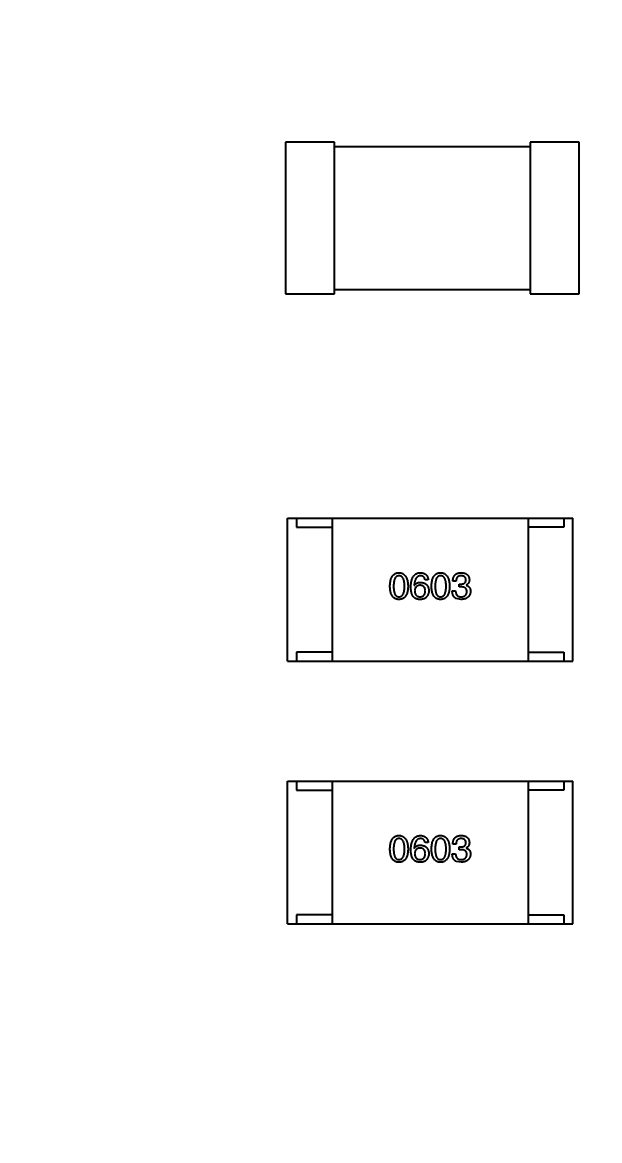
# Model space of a CAD drawing. Header units: inches. Extents: x -36 to 490, y -51 to 98.
# Drawn here: x 422.92 to 426.16, y 10.1 to 16.37 of the extents above; entities that cross this region are included whole.
import ezdxf

# ---------------------------------------------------------------- set-up
doc = ezdxf.new("R2010")
doc.units = ezdxf.units.IN
doc.header["$LTSCALE"] = 1.21
doc.header["$MEASUREMENT"] = 0
doc.header["$PDMODE"] = 3
doc.header["$PDSIZE"] = 0.3125
doc.layers.get('0').update_dxf_attribs({"linetype": 'CONTINUOUS'})
doc.layers.get('Defpoints').update_dxf_attribs({"linetype": 'CONTINUOUS'})
doc.layers.add('DIM', color=3, linetype='CONTINUOUS')
doc.styles.get("Standard").update_dxf_attribs({"font": 'txt', "width": 0.8})
doc.dimstyles.get("Standard").update_dxf_attribs({"dimtxt": 0.15625, "dimasz": 0.1875, "dimexe": 0.125, "dimexo": 0.0625, "dimgap": 0.09, "dimtad": 0, "dimtih": 1, "dimtoh": 1, "dimzin": 4, "dimdsep": 46, "dimtxsty": 'Standard', "dimblk": '_FILLED', "dimblk1": '_FILLED', "dimblk2": '_FILLED', "dimcen": 0.09, "dimazin": 1, "dimtp": 0.01, "dimtm": 0.01, "dimtfac": 1, "dimtofl": 0, "dimtmove": 0, "dimatfit": 3, "dimldrblk": '_FILLED', "dimfxl": 1, "dimtolj": 1, "dimtzin": 4, "dimarcsym": 0})

# ---------------------------------------------------------------- blocks, each defined once
blk = doc.blocks.new('_FILLED')
at = {"color": 0, "linetype": 'ByBlock'}
blk.add_solid([(0, 0), (-1, 0.1667), (-1, -0.1667)], dxfattribs=at)
blk = doc.blocks.new('*D70')
at = {"layer": 'Defpoints', "color": 0}
for p in [(406.8003, 41.9888), (406.8003, -7.0611), (488.6342, -7.0611)]:
    blk.add_point(p, dxfattribs=at)
at = {"layer": 'DIM', "color": 0, "lineweight": -2}
for p, q in [((406.8628, 41.9888), (488.7592, 41.9888)), ((488.6342, 39.4488), (488.6342, 21.3872)), ((488.6342, -4.5211), (488.6342, 13.5405)), ((406.8628, -7.0611), (488.7592, -7.0611))]:
    blk.add_line(p, q, dxfattribs=at)
at = {"layer": 'DIM', "color": 0, "lineweight": -2, "xscale": 2.54, "yscale": 2.54, "zscale": 2.54}
for p, rotation in [((488.6342, 41.9888), 90), ((488.6342, -7.0611), 270)]:
    blk.add_blockref('_FILLED', p, dxfattribs=dict(at, rotation=rotation))
at = {"layer": 'DIM', "color": 0, "insert": (488.6342, 17.4638), "char_height": 2.5, "attachment_point": 5, "rotation": 90, "line_spacing_factor": 2.5}
blk.add_mtext('\\A1;49.05', dxfattribs=at)

msp = doc.modelspace()

# ---------------------------------------------------------------- linework, layer by layer
at = {"color": 7, "linetype": 'Continuous'}
for p, q in [((424.6722, 15.6938), (424.3972, 15.6938)), ((424.3972, 15.6938), (424.3972, 14.8438)), ((424.6722, 14.8438), (424.6722, 15.6938)), ((426.0437, 15.6938), (425.7687, 15.6938)), ((425.7687, 15.6938), (425.7687, 14.8438)), ((426.0437, 14.8438), (426.0437, 15.6938)), ((425.7687, 15.6688), (424.6722, 15.6688)), ((424.6722, 14.8688), (425.7687, 14.8688)), ((424.3972, 14.8438), (424.6722, 14.8438)), ((425.7687, 14.8438), (426.0437, 14.8438)), ((424.4085, 13.586), (426.0085, 13.586)), ((424.4085, 12.786), (424.4085, 13.586)), ((424.4585, 13.586), (424.4585, 13.536)), ((424.6585, 13.586), (424.6585, 12.786)), ((425.7585, 13.586), (425.7585, 12.786)), ((425.9585, 13.586), (425.9585, 13.536)), ((426.0085, 12.786), (426.0085, 13.586)), ((424.4585, 13.536), (424.6585, 13.536)), ((425.9585, 13.536), (425.7585, 13.536)), ((425.1977, 13.2419), (425.1796, 13.2419)), ((425.3538, 13.2328), (425.3357, 13.2328)), ((425.119, 13.2099), (425.1198, 13.2091)), ((425.3324, 13.1787), (425.3513, 13.1787)), ((425.3718, 13.2173), (425.3816, 13.2173)), ((425.3718, 13.2017), (425.3718, 13.2173)), ((425.3808, 13.2017), (425.3718, 13.2017)), ((425.4103, 13.2115), (425.4103, 13.2107)), ((425.3816, 13.1312), (425.3546, 13.1361)), ((424.6585, 12.836), (424.4585, 12.836)), ((424.4585, 12.836), (424.4585, 12.786)), ((425.7585, 12.836), (425.9585, 12.836)), ((425.9585, 12.836), (425.9585, 12.786)), ((424.4085, 12.786), (426.0085, 12.786)), ((424.4085, 12.1128), (426.0085, 12.1128)), ((424.4085, 11.3128), (424.4085, 12.1128)), ((424.4585, 12.1128), (424.4585, 12.0628)), ((424.6585, 12.1128), (424.6585, 11.3128)), ((425.7585, 12.1128), (425.7585, 11.3128)), ((425.9585, 12.1128), (425.9585, 12.0628)), ((426.0085, 11.3128), (426.0085, 12.1128)), ((424.4585, 12.0628), (424.6585, 12.0628)), ((425.9585, 12.0628), (425.7585, 12.0628)), ((425.119, 11.7367), (425.1198, 11.7359)), ((425.1977, 11.7687), (425.1796, 11.7687)), ((425.3538, 11.7596), (425.3357, 11.7596)), ((425.3718, 11.7441), (425.3816, 11.7441)), ((425.3718, 11.7285), (425.3718, 11.7441)), ((425.3808, 11.7285), (425.3718, 11.7285)), ((425.4103, 11.7383), (425.4103, 11.7375)), ((425.3324, 11.7055), (425.3513, 11.7055)), ((425.3816, 11.658), (425.3546, 11.6629)), ((424.6585, 11.3628), (424.4585, 11.3628)), ((424.4585, 11.3628), (424.4585, 11.3128)), ((425.7585, 11.3628), (425.9585, 11.3628)), ((425.9585, 11.3628), (425.9585, 11.3128)), ((424.4085, 11.3128), (426.0085, 11.3128))]:
    msp.add_line(p, q, dxfattribs=at)
for points, knots in [([(424.9827, 13.205), (424.9828, 13.208), (424.983, 13.2139), (424.9838, 13.2225), (424.9849, 13.2305), (424.9864, 13.2379), (424.9883, 13.2447), (424.9905, 13.2509), (424.9931, 13.2566), (424.9961, 13.2617), (424.9995, 13.2662), (425.0032, 13.2701), (425.0074, 13.2735), (425.0119, 13.2763), (425.0168, 13.2784), (425.022, 13.28), (425.0277, 13.2809), (425.0315, 13.2811), (425.0335, 13.2812)], [0, 0, 0, 0, 0.088823, 0.172287, 0.250296, 0.323438, 0.392244, 0.456221, 0.516635, 0.573871, 0.628, 0.680335, 0.731489, 0.782557, 0.834044, 0.886738, 0.942089, 1, 1, 1, 1]), ([(425.0335, 13.264), (425.0323, 13.2639), (425.0299, 13.2638), (425.0264, 13.2632), (425.0232, 13.262), (425.0202, 13.2604), (425.0175, 13.2583), (425.0149, 13.2557), (425.0127, 13.2527), (425.0107, 13.2492), (425.0089, 13.2452), (425.0073, 13.2408), (425.0061, 13.236), (425.005, 13.2307), (425.0042, 13.2249), (425.0036, 13.2187), (425.0033, 13.212), (425.0032, 13.2074), (425.0032, 13.205)], [0, 0, 0, 0, 0.049764, 0.097007, 0.143217, 0.188577, 0.235116, 0.282997, 0.333719, 0.387776, 0.445989, 0.508679, 0.576563, 0.649481, 0.728235, 0.812722, 0.903548, 1, 1, 1, 1]), ([(425.0335, 13.2812), (425.0355, 13.2811), (425.0393, 13.2809), (425.0449, 13.2798), (425.05, 13.2781), (425.0549, 13.2759), (425.0594, 13.2732), (425.0635, 13.2698), (425.0672, 13.2658), (425.0706, 13.2613), (425.0736, 13.2562), (425.0762, 13.2506), (425.0785, 13.2444), (425.0804, 13.2376), (425.0819, 13.2302), (425.0831, 13.2223), (425.084, 13.2138), (425.0842, 13.208), (425.0844, 13.205)], [0, 0, 0, 0, 0.057415, 0.112361, 0.16496, 0.216437, 0.267441, 0.318839, 0.371478, 0.426325, 0.483626, 0.544235, 0.608673, 0.677374, 0.750405, 0.828394, 0.911525, 1, 1, 1, 1]), ([(425.0647, 13.205), (425.0647, 13.2074), (425.0646, 13.212), (425.0643, 13.2187), (425.0637, 13.2249), (425.0628, 13.2307), (425.0617, 13.236), (425.0604, 13.2408), (425.0588, 13.2452), (425.057, 13.2492), (425.0549, 13.2527), (425.0526, 13.2557), (425.05, 13.2583), (425.0472, 13.2604), (425.0441, 13.262), (425.0408, 13.2632), (425.0372, 13.2638), (425.0348, 13.2639), (425.0335, 13.264)], [0, 0, 0, 0, 0.095719, 0.185854, 0.269738, 0.347952, 0.420315, 0.487894, 0.550245, 0.608186, 0.662454, 0.713283, 0.761375, 0.808209, 0.854301, 0.901312, 0.949396, 1, 1, 1, 1]), ([(425.1001, 13.2017), (425.1002, 13.2048), (425.1004, 13.211), (425.1012, 13.2198), (425.1024, 13.2281), (425.104, 13.2357), (425.106, 13.2428), (425.1083, 13.2493), (425.1111, 13.2552), (425.1143, 13.2605), (425.1179, 13.2652), (425.1219, 13.2693), (425.1263, 13.2728), (425.1311, 13.2757), (425.1363, 13.278), (425.1419, 13.2797), (425.1479, 13.2808), (425.1521, 13.2811), (425.1542, 13.2812)], [0, 0, 0, 0, 0.087517, 0.169686, 0.246944, 0.319347, 0.387088, 0.450961, 0.511075, 0.567974, 0.622351, 0.675039, 0.726853, 0.778688, 0.83093, 0.884738, 0.941043, 1, 1, 1, 1]), ([(425.1542, 13.264), (425.1529, 13.2639), (425.1504, 13.2637), (425.1467, 13.2628), (425.1432, 13.2617), (425.14, 13.26), (425.137, 13.2581), (425.1342, 13.2556), (425.1317, 13.2528), (425.1293, 13.2496), (425.1272, 13.246), (425.1254, 13.242), (425.1237, 13.2376), (425.1223, 13.2329), (425.1211, 13.2277), (425.1202, 13.2221), (425.1194, 13.2161), (425.1191, 13.212), (425.119, 13.2099)], [0, 0, 0, 0, 0.054741, 0.107075, 0.158339, 0.208382, 0.258772, 0.310045, 0.362765, 0.417822, 0.475982, 0.537466, 0.602901, 0.673037, 0.747247, 0.826291, 0.910782, 1, 1, 1, 1]), ([(425.1542, 13.2812), (425.1558, 13.2811), (425.1589, 13.2808), (425.1634, 13.2801), (425.1677, 13.2792), (425.1716, 13.2779), (425.1753, 13.2764), (425.1788, 13.2746), (425.1819, 13.2725), (425.1848, 13.2702), (425.1874, 13.2676), (425.1897, 13.2647), (425.1917, 13.2616), (425.1935, 13.2581), (425.195, 13.2545), (425.1961, 13.2505), (425.1971, 13.2463), (425.1975, 13.2434), (425.1977, 13.2419)], [0, 0, 0, 0, 0.073784, 0.144317, 0.211047, 0.274818, 0.336501, 0.395724, 0.453465, 0.510016, 0.566585, 0.622844, 0.680328, 0.739335, 0.800408, 0.863904, 0.93053, 1, 1, 1, 1]), ([(425.1796, 13.2419), (425.1792, 13.2436), (425.1785, 13.2469), (425.1767, 13.2515), (425.1743, 13.2554), (425.1713, 13.2586), (425.1678, 13.261), (425.1637, 13.2627), (425.1592, 13.2638), (425.1559, 13.2639), (425.1542, 13.264)], [0, 0, 0, 0, 0.1439, 0.274233, 0.394478, 0.509388, 0.621911, 0.738504, 0.863414, 1, 1, 1, 1]), ([(425.2159, 13.205), (425.216, 13.208), (425.2162, 13.2139), (425.2169, 13.2225), (425.218, 13.2305), (425.2196, 13.2379), (425.2214, 13.2447), (425.2237, 13.2509), (425.2263, 13.2566), (425.2293, 13.2617), (425.2326, 13.2662), (425.2364, 13.2701), (425.2405, 13.2735), (425.245, 13.2763), (425.2499, 13.2784), (425.2552, 13.28), (425.2608, 13.2809), (425.2647, 13.2811), (425.2667, 13.2812)], [0, 0, 0, 0, 0.088823, 0.172287, 0.250296, 0.323438, 0.392244, 0.456221, 0.516635, 0.573871, 0.628, 0.680335, 0.731489, 0.782557, 0.834044, 0.886738, 0.942089, 1, 1, 1, 1]), ([(425.2667, 13.264), (425.2655, 13.2639), (425.2631, 13.2638), (425.2596, 13.2632), (425.2563, 13.262), (425.2533, 13.2604), (425.2506, 13.2583), (425.2481, 13.2557), (425.2458, 13.2527), (425.2438, 13.2492), (425.2421, 13.2452), (425.2405, 13.2408), (425.2393, 13.236), (425.2381, 13.2307), (425.2374, 13.2249), (425.2368, 13.2187), (425.2364, 13.212), (425.2364, 13.2074), (425.2364, 13.205)], [0, 0, 0, 0, 0.049764, 0.097007, 0.143217, 0.188577, 0.235116, 0.282997, 0.333719, 0.387776, 0.445989, 0.508679, 0.576563, 0.649481, 0.728235, 0.812722, 0.903548, 1, 1, 1, 1]), ([(425.2667, 13.2812), (425.2686, 13.2811), (425.2725, 13.2809), (425.278, 13.2798), (425.2832, 13.2781), (425.288, 13.2759), (425.2925, 13.2732), (425.2966, 13.2698), (425.3003, 13.2658), (425.3037, 13.2613), (425.3067, 13.2562), (425.3094, 13.2506), (425.3116, 13.2444), (425.3135, 13.2376), (425.3151, 13.2302), (425.3163, 13.2223), (425.3171, 13.2138), (425.3174, 13.208), (425.3175, 13.205)], [0, 0, 0, 0, 0.057415, 0.112361, 0.16496, 0.216437, 0.267441, 0.318839, 0.371478, 0.426325, 0.483626, 0.544235, 0.608673, 0.677374, 0.750405, 0.828394, 0.911525, 1, 1, 1, 1]), ([(425.2978, 13.205), (425.2978, 13.2074), (425.2978, 13.212), (425.2974, 13.2187), (425.2968, 13.2249), (425.296, 13.2307), (425.2949, 13.236), (425.2936, 13.2408), (425.292, 13.2452), (425.2902, 13.2492), (425.2881, 13.2527), (425.2858, 13.2557), (425.2832, 13.2583), (425.2804, 13.2604), (425.2773, 13.262), (425.274, 13.2632), (425.2704, 13.2638), (425.2679, 13.2639), (425.2667, 13.264)], [0, 0, 0, 0, 0.095719, 0.185854, 0.269738, 0.347952, 0.420315, 0.487894, 0.550245, 0.608186, 0.662454, 0.713283, 0.761375, 0.808209, 0.854301, 0.901312, 0.949396, 1, 1, 1, 1]), ([(425.3357, 13.2328), (425.3358, 13.2348), (425.3359, 13.2385), (425.3366, 13.2439), (425.3375, 13.249), (425.3389, 13.2536), (425.3406, 13.258), (425.3427, 13.2619), (425.3451, 13.2655), (425.348, 13.2688), (425.3511, 13.2716), (425.3547, 13.2741), (425.3586, 13.2762), (425.3628, 13.278), (425.3674, 13.2794), (425.3724, 13.2803), (425.3777, 13.281), (425.3814, 13.2811), (425.3833, 13.2812)], [0, 0, 0, 0, 0.074804, 0.144899, 0.211458, 0.274554, 0.334363, 0.392059, 0.448123, 0.503024, 0.558154, 0.613471, 0.670844, 0.729926, 0.792003, 0.857405, 0.926768, 1, 1, 1, 1]), ([(425.3824, 13.264), (425.3813, 13.264), (425.3791, 13.2639), (425.3759, 13.2636), (425.373, 13.263), (425.3702, 13.2621), (425.3677, 13.261), (425.3653, 13.2597), (425.3632, 13.2581), (425.3613, 13.2562), (425.3596, 13.2542), (425.3581, 13.2518), (425.3568, 13.2492), (425.3558, 13.2464), (425.3549, 13.2434), (425.3544, 13.2401), (425.3539, 13.2365), (425.3538, 13.2341), (425.3538, 13.2328)], [0, 0, 0, 0, 0.069877, 0.136363, 0.198671, 0.257968, 0.315462, 0.370709, 0.425568, 0.479847, 0.535753, 0.592303, 0.651386, 0.713311, 0.778642, 0.84836, 0.921866, 1, 1, 1, 1]), ([(425.3816, 13.2173), (425.3827, 13.2173), (425.3848, 13.2174), (425.3879, 13.2178), (425.3908, 13.2183), (425.3935, 13.219), (425.396, 13.2199), (425.3982, 13.221), (425.4003, 13.2222), (425.4021, 13.2236), (425.4038, 13.2252), (425.4052, 13.2269), (425.4065, 13.2289), (425.4075, 13.231), (425.4083, 13.2332), (425.4089, 13.2357), (425.4093, 13.2383), (425.4094, 13.2401), (425.4095, 13.241)], [0, 0, 0, 0, 0.079415, 0.154091, 0.22508, 0.29186, 0.355026, 0.415127, 0.472418, 0.528511, 0.583551, 0.638361, 0.693547, 0.750023, 0.807857, 0.868401, 0.932259, 1, 1, 1, 1]), ([(425.4095, 13.241), (425.4094, 13.2419), (425.4092, 13.2437), (425.4087, 13.2462), (425.4081, 13.2486), (425.4072, 13.2508), (425.4062, 13.2528), (425.4049, 13.2547), (425.4035, 13.2564), (425.4019, 13.2579), (425.4001, 13.2592), (425.3982, 13.2604), (425.396, 13.2615), (425.3936, 13.2623), (425.3911, 13.263), (425.3884, 13.2635), (425.3855, 13.2639), (425.3835, 13.2639), (425.3824, 13.264)], [0, 0, 0, 0, 0.067655, 0.132224, 0.194132, 0.253145, 0.309858, 0.366002, 0.421361, 0.47702, 0.532632, 0.590536, 0.65067, 0.713258, 0.779588, 0.848803, 0.921949, 1, 1, 1, 1]), ([(425.3833, 13.2812), (425.385, 13.2811), (425.3883, 13.281), (425.3932, 13.2803), (425.3978, 13.2794), (425.402, 13.2782), (425.4059, 13.2768), (425.4096, 13.2751), (425.4129, 13.2731), (425.4159, 13.2708), (425.4186, 13.2683), (425.4209, 13.2654), (425.4229, 13.2623), (425.4247, 13.2589), (425.4261, 13.2552), (425.4272, 13.2513), (425.428, 13.2471), (425.4282, 13.2442), (425.4283, 13.2427)], [0, 0, 0, 0, 0.077845, 0.151584, 0.221397, 0.287366, 0.350104, 0.410398, 0.467998, 0.524388, 0.579979, 0.635152, 0.690917, 0.747936, 0.806661, 0.867861, 0.932479, 1, 1, 1, 1]), ([(425.4283, 13.2427), (425.4283, 13.2408), (425.4282, 13.2373), (425.4274, 13.2322), (425.4259, 13.2276), (425.424, 13.2234), (425.4214, 13.2197), (425.4183, 13.2164), (425.4145, 13.2137), (425.4117, 13.2123), (425.4103, 13.2115)], [0, 0, 0, 0, 0.143686, 0.277942, 0.40333, 0.521785, 0.638573, 0.755208, 0.874773, 1, 1, 1, 1]), ([(425.0335, 13.1312), (425.0315, 13.1313), (425.0277, 13.1315), (425.022, 13.1324), (425.0168, 13.1339), (425.0119, 13.136), (425.0074, 13.1387), (425.0032, 13.1419), (424.9995, 13.1457), (424.9961, 13.1501), (424.9931, 13.155), (424.9905, 13.1605), (424.9883, 13.1665), (424.9864, 13.1731), (424.9849, 13.1803), (424.9838, 13.188), (424.983, 13.1963), (424.9828, 13.202), (424.9827, 13.205)], [0, 0, 0, 0, 0.059135, 0.115606, 0.169241, 0.221578, 0.273261, 0.324749, 0.377329, 0.431642, 0.488541, 0.548597, 0.612232, 0.680174, 0.752504, 0.829777, 0.912307, 1, 1, 1, 1]), ([(425.0032, 13.205), (425.0032, 13.2026), (425.0033, 13.198), (425.0036, 13.1913), (425.0042, 13.1851), (425.005, 13.1793), (425.0061, 13.174), (425.0073, 13.1691), (425.0089, 13.1647), (425.0107, 13.1608), (425.0127, 13.1573), (425.0149, 13.1542), (425.0174, 13.1517), (425.0202, 13.1496), (425.0232, 13.1479), (425.0264, 13.1468), (425.0299, 13.1461), (425.0323, 13.146), (425.0335, 13.146)], [0, 0, 0, 0, 0.096457, 0.187288, 0.27178, 0.350132, 0.423455, 0.491343, 0.554037, 0.612253, 0.666313, 0.717038, 0.764921, 0.811214, 0.856775, 0.902988, 0.950234, 1, 1, 1, 1]), ([(425.0335, 13.146), (425.0348, 13.146), (425.0373, 13.1462), (425.0408, 13.147), (425.0441, 13.1482), (425.0472, 13.1499), (425.0501, 13.152), (425.0526, 13.1546), (425.0549, 13.1577), (425.057, 13.1612), (425.0588, 13.1651), (425.0604, 13.1695), (425.0617, 13.1743), (425.0628, 13.1796), (425.0637, 13.1853), (425.0643, 13.1915), (425.0646, 13.1981), (425.0647, 13.2026), (425.0647, 13.205)], [0, 0, 0, 0, 0.050879, 0.099377, 0.146973, 0.193618, 0.240619, 0.289461, 0.34047, 0.395283, 0.453059, 0.515633, 0.582666, 0.655287, 0.732971, 0.815933, 0.905166, 1, 1, 1, 1]), ([(425.0844, 13.205), (425.0843, 13.202), (425.0841, 13.1963), (425.0833, 13.188), (425.0822, 13.1803), (425.0807, 13.1731), (425.0788, 13.1665), (425.0766, 13.1605), (425.074, 13.155), (425.071, 13.1501), (425.0676, 13.1457), (425.0638, 13.1419), (425.0597, 13.1387), (425.0552, 13.136), (425.0503, 13.1339), (425.045, 13.1324), (425.0394, 13.1315), (425.0355, 13.1313), (425.0335, 13.1312)], [0, 0, 0, 0, 0.08769, 0.170218, 0.24749, 0.319818, 0.387758, 0.451391, 0.511445, 0.568185, 0.622681, 0.67526, 0.726746, 0.778428, 0.830764, 0.884397, 0.940866, 1, 1, 1, 1]), ([(425.1108, 13.1509), (425.1099, 13.1524), (425.1081, 13.1557), (425.106, 13.1609), (425.1042, 13.1666), (425.1027, 13.1727), (425.1015, 13.1793), (425.1007, 13.1864), (425.1002, 13.1939), (425.1001, 13.199), (425.1001, 13.2017)], [0, 0, 0, 0, 0.101889, 0.209155, 0.322694, 0.442863, 0.569758, 0.70479, 0.848502, 1, 1, 1, 1]), ([(425.1198, 13.2091), (425.1206, 13.2105), (425.1223, 13.2133), (425.1255, 13.217), (425.1292, 13.2202), (425.1333, 13.2227), (425.1379, 13.2247), (425.1429, 13.2261), (425.1484, 13.227), (425.1522, 13.2271), (425.1542, 13.2271)], [0, 0, 0, 0, 0.122276, 0.239997, 0.35611, 0.473903, 0.59404, 0.720428, 0.855383, 1, 1, 1, 1]), ([(425.1517, 13.2107), (425.1506, 13.2107), (425.1483, 13.2106), (425.145, 13.2101), (425.142, 13.2094), (425.1391, 13.2085), (425.1364, 13.2073), (425.134, 13.2059), (425.1318, 13.2042), (425.1298, 13.2023), (425.128, 13.2002), (425.1264, 13.1978), (425.125, 13.1952), (425.1239, 13.1924), (425.123, 13.1893), (425.1222, 13.186), (425.1217, 13.1825), (425.1215, 13.18), (425.1214, 13.1787)], [0, 0, 0, 0, 0.070453, 0.136523, 0.199866, 0.260392, 0.318446, 0.374657, 0.430182, 0.485556, 0.541071, 0.598396, 0.657208, 0.718642, 0.783247, 0.851631, 0.923928, 1, 1, 1, 1]), ([(425.1214, 13.1787), (425.1215, 13.1774), (425.1217, 13.1749), (425.1222, 13.1713), (425.123, 13.1679), (425.1239, 13.1647), (425.1251, 13.1618), (425.1265, 13.1592), (425.1281, 13.1567), (425.13, 13.1546), (425.132, 13.1526), (425.1344, 13.1509), (425.1368, 13.1494), (425.1396, 13.1483), (425.1425, 13.1473), (425.1457, 13.1466), (425.149, 13.1461), (425.1514, 13.146), (425.1526, 13.146)], [0, 0, 0, 0, 0.076467, 0.148148, 0.216496, 0.280559, 0.342274, 0.401168, 0.458322, 0.514073, 0.569257, 0.62465, 0.68124, 0.739113, 0.799947, 0.862804, 0.929597, 1, 1, 1, 1]), ([(425.1813, 13.1796), (425.1812, 13.1808), (425.181, 13.1832), (425.1805, 13.1866), (425.1797, 13.1899), (425.1789, 13.1929), (425.1777, 13.1956), (425.1764, 13.1982), (425.1748, 13.2005), (425.1731, 13.2026), (425.1711, 13.2044), (425.169, 13.206), (425.1666, 13.2074), (425.164, 13.2085), (425.1612, 13.2094), (425.1583, 13.2101), (425.1551, 13.2106), (425.1529, 13.2107), (425.1517, 13.2107)], [0, 0, 0, 0, 0.076288, 0.14871, 0.216387, 0.281386, 0.342528, 0.402111, 0.4591, 0.514852, 0.569974, 0.625644, 0.682226, 0.740156, 0.800362, 0.863471, 0.930116, 1, 1, 1, 1]), ([(425.1526, 13.146), (425.1537, 13.1461), (425.1558, 13.1462), (425.1589, 13.1468), (425.1618, 13.1476), (425.1645, 13.1486), (425.167, 13.1499), (425.1693, 13.1514), (425.1714, 13.1532), (425.1733, 13.1552), (425.175, 13.1574), (425.1765, 13.1599), (425.1778, 13.1626), (425.1789, 13.1655), (425.1798, 13.1687), (425.1805, 13.1721), (425.181, 13.1757), (425.1812, 13.1783), (425.1813, 13.1796)], [0, 0, 0, 0, 0.066682, 0.130303, 0.190802, 0.248749, 0.30534, 0.361219, 0.415721, 0.471765, 0.528279, 0.586428, 0.64659, 0.710143, 0.776461, 0.846692, 0.921137, 1, 1, 1, 1]), ([(425.1542, 13.2271), (425.156, 13.2269), (425.1596, 13.2266), (425.1647, 13.2257), (425.1695, 13.2246), (425.174, 13.223), (425.1781, 13.2212), (425.1819, 13.2191), (425.1854, 13.2166), (425.1885, 13.2138), (425.1913, 13.2108), (425.1937, 13.2073), (425.1958, 13.2036), (425.1975, 13.1996), (425.1988, 13.1952), (425.1999, 13.1906), (425.2007, 13.1856), (425.2008, 13.1821), (425.2009, 13.1804)], [0, 0, 0, 0, 0.074228, 0.144548, 0.211288, 0.274576, 0.335162, 0.393915, 0.450599, 0.506657, 0.562409, 0.618617, 0.676096, 0.735061, 0.79654, 0.860906, 0.928473, 1, 1, 1, 1]), ([(425.2009, 13.1804), (425.2009, 13.1786), (425.2008, 13.1752), (425.2001, 13.1701), (425.1989, 13.1652), (425.1973, 13.1605), (425.1952, 13.1559), (425.1927, 13.1516), (425.1897, 13.1474), (425.1874, 13.1448), (425.1862, 13.1435)], [0, 0, 0, 0, 0.12904, 0.253809, 0.377066, 0.499122, 0.621469, 0.744665, 0.870607, 1, 1, 1, 1]), ([(425.2667, 13.1312), (425.2647, 13.1313), (425.2608, 13.1315), (425.2552, 13.1324), (425.2499, 13.1339), (425.245, 13.136), (425.2405, 13.1387), (425.2364, 13.1419), (425.2326, 13.1457), (425.2293, 13.1501), (425.2263, 13.155), (425.2237, 13.1605), (425.2214, 13.1665), (425.2196, 13.1731), (425.218, 13.1803), (425.2169, 13.188), (425.2162, 13.1963), (425.216, 13.202), (425.2159, 13.205)], [0, 0, 0, 0, 0.059135, 0.115606, 0.169241, 0.221578, 0.273261, 0.324749, 0.377329, 0.431642, 0.488541, 0.548597, 0.612232, 0.680174, 0.752504, 0.829777, 0.912307, 1, 1, 1, 1]), ([(425.2364, 13.205), (425.2364, 13.2026), (425.2364, 13.198), (425.2368, 13.1913), (425.2374, 13.1851), (425.2382, 13.1793), (425.2393, 13.174), (425.2405, 13.1691), (425.2421, 13.1647), (425.2438, 13.1608), (425.2458, 13.1573), (425.2481, 13.1542), (425.2506, 13.1517), (425.2534, 13.1496), (425.2563, 13.1479), (425.2596, 13.1468), (425.2631, 13.1461), (425.2655, 13.146), (425.2667, 13.146)], [0, 0, 0, 0, 0.096457, 0.187288, 0.27178, 0.350132, 0.423455, 0.491343, 0.554037, 0.612253, 0.666313, 0.717038, 0.764921, 0.811214, 0.856775, 0.902988, 0.950234, 1, 1, 1, 1]), ([(425.2667, 13.146), (425.2679, 13.146), (425.2704, 13.1462), (425.274, 13.147), (425.2773, 13.1482), (425.2804, 13.1499), (425.2832, 13.152), (425.2858, 13.1546), (425.2881, 13.1577), (425.2902, 13.1612), (425.292, 13.1651), (425.2935, 13.1695), (425.2949, 13.1743), (425.296, 13.1796), (425.2968, 13.1853), (425.2974, 13.1915), (425.2978, 13.1981), (425.2978, 13.2026), (425.2978, 13.205)], [0, 0, 0, 0, 0.050879, 0.099377, 0.146973, 0.193618, 0.240619, 0.289461, 0.34047, 0.395283, 0.453059, 0.515633, 0.582666, 0.655287, 0.732971, 0.815933, 0.905166, 1, 1, 1, 1]), ([(425.3175, 13.205), (425.3174, 13.202), (425.3172, 13.1963), (425.3164, 13.188), (425.3153, 13.1803), (425.3138, 13.1731), (425.312, 13.1665), (425.3097, 13.1605), (425.3071, 13.155), (425.3041, 13.1501), (425.3008, 13.1457), (425.297, 13.1419), (425.2929, 13.1387), (425.2883, 13.136), (425.2834, 13.1339), (425.2782, 13.1324), (425.2726, 13.1315), (425.2687, 13.1313), (425.2667, 13.1312)], [0, 0, 0, 0, 0.08769, 0.170218, 0.24749, 0.319818, 0.387758, 0.451391, 0.511445, 0.568185, 0.622681, 0.67526, 0.726746, 0.778428, 0.830764, 0.884397, 0.940866, 1, 1, 1, 1]), ([(425.3546, 13.1361), (425.3537, 13.1365), (425.352, 13.1374), (425.3496, 13.1389), (425.3473, 13.1406), (425.3452, 13.1424), (425.3432, 13.1445), (425.3414, 13.1467), (425.3398, 13.1491), (425.3383, 13.1517), (425.337, 13.1545), (425.3359, 13.1574), (425.3349, 13.1605), (425.3341, 13.1638), (425.3334, 13.1673), (425.3329, 13.171), (425.3326, 13.1748), (425.3325, 13.1774), (425.3324, 13.1787)], [0, 0, 0, 0, 0.056906, 0.113264, 0.168825, 0.223843, 0.279195, 0.335267, 0.392098, 0.450414, 0.51054, 0.572219, 0.636652, 0.703156, 0.773102, 0.845505, 0.921063, 1, 1, 1, 1]), ([(425.3513, 13.1787), (425.3513, 13.1774), (425.3514, 13.1748), (425.3519, 13.1711), (425.3526, 13.1677), (425.3535, 13.1644), (425.3546, 13.1615), (425.356, 13.1588), (425.3576, 13.1563), (425.3594, 13.1541), (425.3615, 13.1522), (425.3638, 13.1505), (425.3664, 13.1491), (425.3692, 13.148), (425.3721, 13.1471), (425.3754, 13.1464), (425.3788, 13.146), (425.3812, 13.146), (425.3824, 13.146)], [0, 0, 0, 0, 0.07723, 0.149593, 0.217944, 0.282232, 0.34411, 0.402297, 0.458791, 0.513966, 0.568538, 0.623291, 0.679957, 0.737243, 0.798142, 0.86118, 0.928728, 1, 1, 1, 1]), ([(425.4144, 13.1746), (425.4144, 13.1757), (425.4144, 13.1779), (425.414, 13.181), (425.4133, 13.1838), (425.4124, 13.1865), (425.4112, 13.1889), (425.4097, 13.1912), (425.408, 13.1932), (425.406, 13.195), (425.4038, 13.1966), (425.4013, 13.198), (425.3985, 13.1991), (425.3954, 13.2), (425.3922, 13.2008), (425.3886, 13.2013), (425.3848, 13.2017), (425.3822, 13.2017), (425.3808, 13.2017)], [0, 0, 0, 0, 0.066518, 0.129194, 0.188613, 0.245254, 0.300032, 0.353805, 0.407079, 0.461108, 0.516272, 0.574141, 0.634837, 0.699275, 0.767504, 0.840272, 0.917505, 1, 1, 1, 1]), ([(425.4349, 13.1771), (425.4348, 13.1753), (425.4345, 13.1718), (425.4336, 13.1668), (425.4324, 13.162), (425.4307, 13.1577), (425.4287, 13.1536), (425.4263, 13.1499), (425.4235, 13.1465), (425.4204, 13.1434), (425.4168, 13.1407), (425.4129, 13.1383), (425.4086, 13.1363), (425.4039, 13.1346), (425.3989, 13.1332), (425.3935, 13.1322), (425.3877, 13.1315), (425.3837, 13.1313), (425.3816, 13.1312)], [0, 0, 0, 0, 0.068236, 0.132937, 0.194125, 0.253174, 0.310181, 0.365986, 0.421096, 0.476216, 0.532352, 0.590232, 0.649824, 0.71274, 0.778406, 0.848058, 0.921922, 1, 1, 1, 1]), ([(425.3824, 13.146), (425.3837, 13.146), (425.3861, 13.1462), (425.3895, 13.1467), (425.3928, 13.1474), (425.3958, 13.1483), (425.3986, 13.1494), (425.4011, 13.1507), (425.4035, 13.1522), (425.4056, 13.1539), (425.4075, 13.1558), (425.4092, 13.1579), (425.4106, 13.1602), (425.4118, 13.1627), (425.4129, 13.1654), (425.4136, 13.1683), (425.4142, 13.1714), (425.4143, 13.1736), (425.4144, 13.1746)], [0, 0, 0, 0, 0.076694, 0.149502, 0.218019, 0.283183, 0.345589, 0.405199, 0.462852, 0.519478, 0.575313, 0.630559, 0.687006, 0.744638, 0.804006, 0.866059, 0.931486, 1, 1, 1, 1]), ([(425.4103, 13.2107), (425.4113, 13.2104), (425.4133, 13.2098), (425.4161, 13.2087), (425.4186, 13.2073), (425.4211, 13.2059), (425.4233, 13.2043), (425.4253, 13.2026), (425.4272, 13.2007), (425.4288, 13.1987), (425.4302, 13.1965), (425.4315, 13.1941), (425.4325, 13.1917), (425.4334, 13.189), (425.4341, 13.1863), (425.4345, 13.1833), (425.4349, 13.1803), (425.4349, 13.1782), (425.4349, 13.1771)], [0, 0, 0, 0, 0.069445, 0.136039, 0.200011, 0.261745, 0.322328, 0.381403, 0.438864, 0.496655, 0.554398, 0.612391, 0.672266, 0.733005, 0.79604, 0.861293, 0.928785, 1, 1, 1, 1]), ([(425.1493, 13.1312), (425.1472, 13.1313), (425.1432, 13.1315), (425.1374, 13.1326), (425.132, 13.1342), (425.1269, 13.1364), (425.1223, 13.1392), (425.118, 13.1425), (425.1141, 13.1464), (425.1119, 13.1494), (425.1108, 13.1509)], [0, 0, 0, 0, 0.137449, 0.267856, 0.393219, 0.514735, 0.63397, 0.753734, 0.874967, 1, 1, 1, 1]), ([(425.1862, 13.1435), (425.1852, 13.1424), (425.1833, 13.1403), (425.1799, 13.1377), (425.176, 13.1355), (425.1716, 13.1338), (425.1667, 13.1324), (425.1613, 13.1316), (425.1555, 13.1311), (425.1514, 13.1312), (425.1493, 13.1312)], [0, 0, 0, 0, 0.105033, 0.21147, 0.321511, 0.438526, 0.563605, 0.698055, 0.843218, 1, 1, 1, 1]), ([(424.9827, 11.7318), (424.9828, 11.7348), (424.983, 11.7407), (424.9838, 11.7493), (424.9849, 11.7573), (424.9864, 11.7647), (424.9883, 11.7715), (424.9905, 11.7777), (424.9931, 11.7834), (424.9961, 11.7885), (424.9995, 11.793), (425.0032, 11.7969), (425.0074, 11.8003), (425.0119, 11.803), (425.0168, 11.8052), (425.022, 11.8068), (425.0277, 11.8077), (425.0315, 11.8079), (425.0335, 11.808)], [0, 0, 0, 0, 0.088823, 0.172287, 0.250296, 0.323438, 0.392244, 0.456221, 0.516635, 0.573871, 0.628, 0.680335, 0.731489, 0.782557, 0.834044, 0.886738, 0.942089, 1, 1, 1, 1]), ([(425.0335, 11.7908), (425.0323, 11.7907), (425.0299, 11.7906), (425.0264, 11.79), (425.0232, 11.7888), (425.0202, 11.7872), (425.0175, 11.7851), (425.0149, 11.7825), (425.0127, 11.7795), (425.0107, 11.776), (425.0089, 11.772), (425.0073, 11.7676), (425.0061, 11.7628), (425.005, 11.7575), (425.0042, 11.7517), (425.0036, 11.7455), (425.0033, 11.7388), (425.0032, 11.7341), (425.0032, 11.7318)], [0, 0, 0, 0, 0.049764, 0.097007, 0.143217, 0.188577, 0.235116, 0.282997, 0.333719, 0.387776, 0.445989, 0.508679, 0.576563, 0.649481, 0.728235, 0.812722, 0.903548, 1, 1, 1, 1]), ([(425.0335, 11.808), (425.0355, 11.8079), (425.0393, 11.8076), (425.0449, 11.8066), (425.05, 11.8049), (425.0549, 11.8027), (425.0594, 11.7999), (425.0635, 11.7966), (425.0672, 11.7926), (425.0706, 11.7881), (425.0736, 11.783), (425.0762, 11.7774), (425.0785, 11.7712), (425.0804, 11.7644), (425.0819, 11.757), (425.0831, 11.7491), (425.084, 11.7406), (425.0842, 11.7348), (425.0844, 11.7318)], [0, 0, 0, 0, 0.057415, 0.112361, 0.16496, 0.216437, 0.267441, 0.318839, 0.371478, 0.426325, 0.483626, 0.544235, 0.608673, 0.677374, 0.750405, 0.828394, 0.911525, 1, 1, 1, 1]), ([(425.0647, 11.7318), (425.0647, 11.7341), (425.0646, 11.7388), (425.0643, 11.7455), (425.0637, 11.7517), (425.0628, 11.7575), (425.0617, 11.7628), (425.0604, 11.7676), (425.0588, 11.772), (425.057, 11.776), (425.0549, 11.7795), (425.0526, 11.7825), (425.05, 11.7851), (425.0472, 11.7872), (425.0441, 11.7888), (425.0408, 11.79), (425.0372, 11.7906), (425.0348, 11.7907), (425.0335, 11.7908)], [0, 0, 0, 0, 0.095719, 0.185854, 0.269738, 0.347952, 0.420315, 0.487894, 0.550245, 0.608186, 0.662454, 0.713283, 0.761375, 0.808209, 0.854301, 0.901312, 0.949396, 1, 1, 1, 1]), ([(425.1001, 11.7285), (425.1002, 11.7316), (425.1004, 11.7377), (425.1012, 11.7466), (425.1024, 11.7549), (425.104, 11.7625), (425.106, 11.7696), (425.1083, 11.7761), (425.1111, 11.782), (425.1143, 11.7873), (425.1179, 11.792), (425.1219, 11.7961), (425.1263, 11.7996), (425.1311, 11.8025), (425.1363, 11.8048), (425.1419, 11.8065), (425.1479, 11.8076), (425.1521, 11.8079), (425.1542, 11.808)], [0, 0, 0, 0, 0.087517, 0.169686, 0.246944, 0.319347, 0.387088, 0.450961, 0.511075, 0.567974, 0.622351, 0.675039, 0.726853, 0.778688, 0.83093, 0.884738, 0.941043, 1, 1, 1, 1]), ([(425.1542, 11.7908), (425.1529, 11.7907), (425.1504, 11.7905), (425.1467, 11.7896), (425.1432, 11.7885), (425.14, 11.7868), (425.137, 11.7849), (425.1342, 11.7824), (425.1317, 11.7796), (425.1293, 11.7764), (425.1272, 11.7728), (425.1254, 11.7688), (425.1237, 11.7644), (425.1223, 11.7597), (425.1211, 11.7545), (425.1202, 11.7489), (425.1194, 11.7429), (425.1191, 11.7388), (425.119, 11.7367)], [0, 0, 0, 0, 0.054741, 0.107075, 0.158339, 0.208382, 0.258772, 0.310045, 0.362765, 0.417822, 0.475982, 0.537466, 0.602901, 0.673037, 0.747247, 0.826291, 0.910782, 1, 1, 1, 1]), ([(425.1542, 11.808), (425.1558, 11.8079), (425.1589, 11.8076), (425.1634, 11.8069), (425.1677, 11.8059), (425.1716, 11.8047), (425.1753, 11.8032), (425.1788, 11.8014), (425.1819, 11.7993), (425.1848, 11.797), (425.1874, 11.7944), (425.1897, 11.7915), (425.1917, 11.7884), (425.1935, 11.7849), (425.195, 11.7813), (425.1961, 11.7773), (425.1971, 11.7731), (425.1975, 11.7701), (425.1977, 11.7687)], [0, 0, 0, 0, 0.073784, 0.144317, 0.211047, 0.274818, 0.336501, 0.395724, 0.453465, 0.510016, 0.566585, 0.622844, 0.680328, 0.739335, 0.800408, 0.863904, 0.93053, 1, 1, 1, 1]), ([(425.1796, 11.7687), (425.1792, 11.7704), (425.1785, 11.7737), (425.1767, 11.7783), (425.1743, 11.7822), (425.1713, 11.7854), (425.1678, 11.7878), (425.1637, 11.7895), (425.1592, 11.7906), (425.1559, 11.7907), (425.1542, 11.7908)], [0, 0, 0, 0, 0.1439, 0.274233, 0.394478, 0.509388, 0.621911, 0.738504, 0.863414, 1, 1, 1, 1]), ([(425.2159, 11.7318), (425.216, 11.7348), (425.2162, 11.7407), (425.2169, 11.7493), (425.218, 11.7573), (425.2196, 11.7647), (425.2214, 11.7715), (425.2237, 11.7777), (425.2263, 11.7834), (425.2293, 11.7885), (425.2326, 11.793), (425.2364, 11.7969), (425.2405, 11.8003), (425.245, 11.803), (425.2499, 11.8052), (425.2552, 11.8068), (425.2608, 11.8077), (425.2647, 11.8079), (425.2667, 11.808)], [0, 0, 0, 0, 0.088823, 0.172287, 0.250296, 0.323438, 0.392244, 0.456221, 0.516635, 0.573871, 0.628, 0.680335, 0.731489, 0.782557, 0.834044, 0.886738, 0.942089, 1, 1, 1, 1]), ([(425.2667, 11.7908), (425.2655, 11.7907), (425.2631, 11.7906), (425.2596, 11.79), (425.2563, 11.7888), (425.2533, 11.7872), (425.2506, 11.7851), (425.2481, 11.7825), (425.2458, 11.7795), (425.2438, 11.776), (425.2421, 11.772), (425.2405, 11.7676), (425.2393, 11.7628), (425.2381, 11.7575), (425.2374, 11.7517), (425.2368, 11.7455), (425.2364, 11.7388), (425.2364, 11.7341), (425.2364, 11.7318)], [0, 0, 0, 0, 0.049764, 0.097007, 0.143217, 0.188577, 0.235116, 0.282997, 0.333719, 0.387776, 0.445989, 0.508679, 0.576563, 0.649481, 0.728235, 0.812722, 0.903548, 1, 1, 1, 1]), ([(425.2667, 11.808), (425.2686, 11.8079), (425.2725, 11.8076), (425.278, 11.8066), (425.2832, 11.8049), (425.288, 11.8027), (425.2925, 11.7999), (425.2966, 11.7966), (425.3003, 11.7926), (425.3037, 11.7881), (425.3067, 11.783), (425.3094, 11.7774), (425.3116, 11.7712), (425.3135, 11.7644), (425.3151, 11.757), (425.3163, 11.7491), (425.3171, 11.7406), (425.3174, 11.7348), (425.3175, 11.7318)], [0, 0, 0, 0, 0.057415, 0.112361, 0.16496, 0.216437, 0.267441, 0.318839, 0.371478, 0.426325, 0.483626, 0.544235, 0.608673, 0.677374, 0.750405, 0.828394, 0.911525, 1, 1, 1, 1]), ([(425.2978, 11.7318), (425.2978, 11.7341), (425.2978, 11.7388), (425.2974, 11.7455), (425.2968, 11.7517), (425.296, 11.7575), (425.2949, 11.7628), (425.2936, 11.7676), (425.292, 11.772), (425.2902, 11.776), (425.2881, 11.7795), (425.2858, 11.7825), (425.2832, 11.7851), (425.2804, 11.7872), (425.2773, 11.7888), (425.274, 11.79), (425.2704, 11.7906), (425.2679, 11.7907), (425.2667, 11.7908)], [0, 0, 0, 0, 0.095719, 0.185854, 0.269738, 0.347952, 0.420315, 0.487894, 0.550245, 0.608186, 0.662454, 0.713283, 0.761375, 0.808209, 0.854301, 0.901312, 0.949396, 1, 1, 1, 1]), ([(425.3357, 11.7596), (425.3358, 11.7616), (425.3359, 11.7653), (425.3366, 11.7707), (425.3375, 11.7758), (425.3389, 11.7804), (425.3406, 11.7848), (425.3427, 11.7887), (425.3451, 11.7923), (425.348, 11.7956), (425.3511, 11.7984), (425.3547, 11.8009), (425.3586, 11.803), (425.3628, 11.8047), (425.3674, 11.8062), (425.3724, 11.8071), (425.3777, 11.8078), (425.3814, 11.8079), (425.3833, 11.808)], [0, 0, 0, 0, 0.074804, 0.144899, 0.211458, 0.274554, 0.334363, 0.392059, 0.448123, 0.503024, 0.558154, 0.613471, 0.670844, 0.729926, 0.792003, 0.857405, 0.926768, 1, 1, 1, 1]), ([(425.3824, 11.7908), (425.3813, 11.7908), (425.3791, 11.7907), (425.3759, 11.7904), (425.373, 11.7898), (425.3702, 11.7889), (425.3677, 11.7878), (425.3653, 11.7865), (425.3632, 11.7849), (425.3613, 11.783), (425.3596, 11.7809), (425.3581, 11.7786), (425.3568, 11.776), (425.3558, 11.7732), (425.3549, 11.7702), (425.3544, 11.7669), (425.3539, 11.7633), (425.3538, 11.7609), (425.3538, 11.7596)], [0, 0, 0, 0, 0.069877, 0.136363, 0.198671, 0.257968, 0.315462, 0.370709, 0.425568, 0.479847, 0.535753, 0.592303, 0.651386, 0.713311, 0.778642, 0.84836, 0.921866, 1, 1, 1, 1]), ([(425.4095, 11.7678), (425.4094, 11.7687), (425.4092, 11.7705), (425.4087, 11.773), (425.4081, 11.7754), (425.4072, 11.7776), (425.4062, 11.7796), (425.4049, 11.7814), (425.4035, 11.7832), (425.4019, 11.7847), (425.4001, 11.786), (425.3982, 11.7872), (425.396, 11.7883), (425.3936, 11.7891), (425.3911, 11.7898), (425.3884, 11.7903), (425.3855, 11.7907), (425.3835, 11.7907), (425.3824, 11.7908)], [0, 0, 0, 0, 0.067655, 0.132224, 0.194132, 0.253145, 0.309858, 0.366002, 0.421361, 0.47702, 0.532632, 0.590536, 0.65067, 0.713258, 0.779588, 0.848803, 0.921949, 1, 1, 1, 1]), ([(425.3833, 11.808), (425.385, 11.8079), (425.3883, 11.8077), (425.3932, 11.8071), (425.3978, 11.8062), (425.402, 11.805), (425.4059, 11.8036), (425.4096, 11.8019), (425.4129, 11.7999), (425.4159, 11.7976), (425.4186, 11.7951), (425.4209, 11.7922), (425.4229, 11.7891), (425.4247, 11.7857), (425.4261, 11.782), (425.4272, 11.7781), (425.428, 11.7739), (425.4282, 11.771), (425.4283, 11.7695)], [0, 0, 0, 0, 0.077845, 0.151584, 0.221397, 0.287366, 0.350104, 0.410398, 0.467998, 0.524388, 0.579979, 0.635152, 0.690917, 0.747936, 0.806661, 0.867861, 0.932479, 1, 1, 1, 1]), ([(425.0335, 11.658), (425.0315, 11.6581), (425.0277, 11.6583), (425.022, 11.6592), (425.0168, 11.6607), (425.0119, 11.6628), (425.0074, 11.6655), (425.0032, 11.6687), (424.9995, 11.6725), (424.9961, 11.6769), (424.9931, 11.6818), (424.9905, 11.6873), (424.9883, 11.6933), (424.9864, 11.6999), (424.9849, 11.7071), (424.9838, 11.7148), (424.983, 11.7231), (424.9828, 11.7288), (424.9827, 11.7318)], [0, 0, 0, 0, 0.059135, 0.115606, 0.169241, 0.221578, 0.273261, 0.324749, 0.377329, 0.431642, 0.488541, 0.548597, 0.612232, 0.680174, 0.752504, 0.829777, 0.912307, 1, 1, 1, 1]), ([(425.0032, 11.7318), (425.0032, 11.7294), (425.0033, 11.7248), (425.0036, 11.7181), (425.0042, 11.7118), (425.005, 11.7061), (425.0061, 11.7008), (425.0073, 11.6959), (425.0089, 11.6915), (425.0107, 11.6876), (425.0127, 11.6841), (425.0149, 11.681), (425.0174, 11.6785), (425.0202, 11.6764), (425.0232, 11.6747), (425.0264, 11.6736), (425.0299, 11.6729), (425.0323, 11.6728), (425.0335, 11.6728)], [0, 0, 0, 0, 0.096457, 0.187288, 0.27178, 0.350132, 0.423455, 0.491343, 0.554037, 0.612253, 0.666313, 0.717038, 0.764921, 0.811214, 0.856775, 0.902988, 0.950234, 1, 1, 1, 1]), ([(425.0335, 11.6728), (425.0348, 11.6728), (425.0373, 11.673), (425.0408, 11.6738), (425.0441, 11.675), (425.0472, 11.6767), (425.0501, 11.6788), (425.0526, 11.6814), (425.0549, 11.6845), (425.057, 11.688), (425.0588, 11.6919), (425.0604, 11.6963), (425.0617, 11.7011), (425.0628, 11.7064), (425.0637, 11.7121), (425.0643, 11.7183), (425.0646, 11.7249), (425.0647, 11.7294), (425.0647, 11.7318)], [0, 0, 0, 0, 0.050879, 0.099377, 0.146973, 0.193618, 0.240619, 0.289461, 0.34047, 0.395283, 0.453059, 0.515633, 0.582666, 0.655287, 0.732971, 0.815933, 0.905166, 1, 1, 1, 1]), ([(425.0844, 11.7318), (425.0843, 11.7288), (425.0841, 11.7231), (425.0833, 11.7148), (425.0822, 11.7071), (425.0807, 11.6999), (425.0788, 11.6933), (425.0766, 11.6873), (425.074, 11.6818), (425.071, 11.6769), (425.0676, 11.6725), (425.0638, 11.6687), (425.0597, 11.6655), (425.0552, 11.6628), (425.0503, 11.6607), (425.045, 11.6592), (425.0394, 11.6583), (425.0355, 11.6581), (425.0335, 11.658)], [0, 0, 0, 0, 0.08769, 0.170218, 0.24749, 0.319818, 0.387758, 0.451391, 0.511445, 0.568185, 0.622681, 0.67526, 0.726746, 0.778428, 0.830764, 0.884397, 0.940866, 1, 1, 1, 1]), ([(425.1108, 11.6777), (425.1099, 11.6792), (425.1081, 11.6824), (425.106, 11.6877), (425.1042, 11.6934), (425.1027, 11.6995), (425.1015, 11.7061), (425.1007, 11.7132), (425.1002, 11.7207), (425.1001, 11.7258), (425.1001, 11.7285)], [0, 0, 0, 0, 0.101889, 0.209155, 0.322694, 0.442863, 0.569758, 0.70479, 0.848502, 1, 1, 1, 1]), ([(425.1198, 11.7359), (425.1206, 11.7373), (425.1223, 11.7401), (425.1255, 11.7438), (425.1292, 11.747), (425.1333, 11.7495), (425.1379, 11.7515), (425.1429, 11.7529), (425.1484, 11.7538), (425.1522, 11.7539), (425.1542, 11.7539)], [0, 0, 0, 0, 0.122276, 0.239997, 0.35611, 0.473903, 0.59404, 0.720428, 0.855383, 1, 1, 1, 1]), ([(425.1517, 11.7375), (425.1506, 11.7375), (425.1483, 11.7374), (425.145, 11.7369), (425.142, 11.7362), (425.1391, 11.7353), (425.1364, 11.7341), (425.134, 11.7327), (425.1318, 11.731), (425.1298, 11.7291), (425.128, 11.727), (425.1264, 11.7246), (425.125, 11.722), (425.1239, 11.7192), (425.123, 11.7161), (425.1222, 11.7128), (425.1217, 11.7092), (425.1215, 11.7068), (425.1214, 11.7055)], [0, 0, 0, 0, 0.070453, 0.136523, 0.199866, 0.260392, 0.318446, 0.374657, 0.430182, 0.485556, 0.541071, 0.598396, 0.657208, 0.718642, 0.783247, 0.851631, 0.923928, 1, 1, 1, 1]), ([(425.1813, 11.7064), (425.1812, 11.7076), (425.181, 11.71), (425.1805, 11.7134), (425.1797, 11.7166), (425.1789, 11.7196), (425.1777, 11.7224), (425.1764, 11.725), (425.1748, 11.7273), (425.1731, 11.7293), (425.1711, 11.7312), (425.169, 11.7328), (425.1666, 11.7342), (425.164, 11.7353), (425.1612, 11.7362), (425.1583, 11.7369), (425.1551, 11.7374), (425.1529, 11.7375), (425.1517, 11.7375)], [0, 0, 0, 0, 0.076288, 0.14871, 0.216387, 0.281386, 0.342528, 0.402111, 0.4591, 0.514852, 0.569974, 0.625644, 0.682226, 0.740156, 0.800362, 0.863471, 0.930116, 1, 1, 1, 1]), ([(425.1542, 11.7539), (425.156, 11.7537), (425.1596, 11.7534), (425.1647, 11.7525), (425.1695, 11.7514), (425.174, 11.7498), (425.1781, 11.748), (425.1819, 11.7459), (425.1854, 11.7434), (425.1885, 11.7406), (425.1913, 11.7376), (425.1937, 11.7341), (425.1958, 11.7304), (425.1975, 11.7264), (425.1988, 11.722), (425.1999, 11.7173), (425.2007, 11.7124), (425.2008, 11.7089), (425.2009, 11.7072)], [0, 0, 0, 0, 0.074228, 0.144548, 0.211288, 0.274576, 0.335162, 0.393915, 0.450599, 0.506657, 0.562409, 0.618617, 0.676096, 0.735061, 0.79654, 0.860906, 0.928473, 1, 1, 1, 1]), ([(425.2667, 11.658), (425.2647, 11.6581), (425.2608, 11.6583), (425.2552, 11.6592), (425.2499, 11.6607), (425.245, 11.6628), (425.2405, 11.6655), (425.2364, 11.6687), (425.2326, 11.6725), (425.2293, 11.6769), (425.2263, 11.6818), (425.2237, 11.6873), (425.2214, 11.6933), (425.2196, 11.6999), (425.218, 11.7071), (425.2169, 11.7148), (425.2162, 11.7231), (425.216, 11.7288), (425.2159, 11.7318)], [0, 0, 0, 0, 0.059135, 0.115606, 0.169241, 0.221578, 0.273261, 0.324749, 0.377329, 0.431642, 0.488541, 0.548597, 0.612232, 0.680174, 0.752504, 0.829777, 0.912307, 1, 1, 1, 1]), ([(425.2364, 11.7318), (425.2364, 11.7294), (425.2364, 11.7248), (425.2368, 11.7181), (425.2374, 11.7118), (425.2382, 11.7061), (425.2393, 11.7008), (425.2405, 11.6959), (425.2421, 11.6915), (425.2438, 11.6876), (425.2458, 11.6841), (425.2481, 11.681), (425.2506, 11.6785), (425.2534, 11.6764), (425.2563, 11.6747), (425.2596, 11.6736), (425.2631, 11.6729), (425.2655, 11.6728), (425.2667, 11.6728)], [0, 0, 0, 0, 0.096457, 0.187288, 0.27178, 0.350132, 0.423455, 0.491343, 0.554037, 0.612253, 0.666313, 0.717038, 0.764921, 0.811214, 0.856775, 0.902988, 0.950234, 1, 1, 1, 1]), ([(425.2667, 11.6728), (425.2679, 11.6728), (425.2704, 11.673), (425.274, 11.6738), (425.2773, 11.675), (425.2804, 11.6767), (425.2832, 11.6788), (425.2858, 11.6814), (425.2881, 11.6845), (425.2902, 11.688), (425.292, 11.6919), (425.2935, 11.6963), (425.2949, 11.7011), (425.296, 11.7064), (425.2968, 11.7121), (425.2974, 11.7183), (425.2978, 11.7249), (425.2978, 11.7294), (425.2978, 11.7318)], [0, 0, 0, 0, 0.050879, 0.099377, 0.146973, 0.193618, 0.240619, 0.289461, 0.34047, 0.395283, 0.453059, 0.515633, 0.582666, 0.655287, 0.732971, 0.815933, 0.905166, 1, 1, 1, 1]), ([(425.3175, 11.7318), (425.3174, 11.7288), (425.3172, 11.7231), (425.3164, 11.7148), (425.3153, 11.7071), (425.3138, 11.6999), (425.312, 11.6933), (425.3097, 11.6873), (425.3071, 11.6818), (425.3041, 11.6769), (425.3008, 11.6725), (425.297, 11.6687), (425.2929, 11.6655), (425.2883, 11.6628), (425.2834, 11.6607), (425.2782, 11.6592), (425.2726, 11.6583), (425.2687, 11.6581), (425.2667, 11.658)], [0, 0, 0, 0, 0.08769, 0.170218, 0.24749, 0.319818, 0.387758, 0.451391, 0.511445, 0.568185, 0.622681, 0.67526, 0.726746, 0.778428, 0.830764, 0.884397, 0.940866, 1, 1, 1, 1]), ([(425.4144, 11.7014), (425.4144, 11.7025), (425.4144, 11.7047), (425.414, 11.7077), (425.4133, 11.7106), (425.4124, 11.7133), (425.4112, 11.7157), (425.4097, 11.718), (425.408, 11.72), (425.406, 11.7218), (425.4038, 11.7234), (425.4013, 11.7248), (425.3985, 11.7259), (425.3954, 11.7268), (425.3922, 11.7276), (425.3886, 11.7281), (425.3848, 11.7285), (425.3822, 11.7285), (425.3808, 11.7285)], [0, 0, 0, 0, 0.066518, 0.129194, 0.188613, 0.245254, 0.300032, 0.353805, 0.407079, 0.461108, 0.516272, 0.574141, 0.634837, 0.699275, 0.767504, 0.840272, 0.917505, 1, 1, 1, 1]), ([(425.3816, 11.7441), (425.3827, 11.7441), (425.3848, 11.7442), (425.3879, 11.7446), (425.3908, 11.7451), (425.3935, 11.7458), (425.396, 11.7467), (425.3982, 11.7477), (425.4003, 11.749), (425.4021, 11.7504), (425.4038, 11.752), (425.4052, 11.7537), (425.4065, 11.7557), (425.4075, 11.7578), (425.4083, 11.76), (425.4089, 11.7625), (425.4093, 11.7651), (425.4094, 11.7669), (425.4095, 11.7678)], [0, 0, 0, 0, 0.079415, 0.154091, 0.22508, 0.29186, 0.355026, 0.415127, 0.472418, 0.528511, 0.583551, 0.638361, 0.693547, 0.750023, 0.807857, 0.868401, 0.932259, 1, 1, 1, 1]), ([(425.4283, 11.7695), (425.4283, 11.7676), (425.4282, 11.7641), (425.4274, 11.759), (425.4259, 11.7544), (425.424, 11.7502), (425.4214, 11.7465), (425.4183, 11.7432), (425.4145, 11.7404), (425.4117, 11.739), (425.4103, 11.7383)], [0, 0, 0, 0, 0.143686, 0.277942, 0.40333, 0.521785, 0.638573, 0.755208, 0.874773, 1, 1, 1, 1]), ([(425.4103, 11.7375), (425.4113, 11.7372), (425.4133, 11.7366), (425.4161, 11.7354), (425.4186, 11.7341), (425.4211, 11.7327), (425.4233, 11.7311), (425.4253, 11.7294), (425.4272, 11.7275), (425.4288, 11.7255), (425.4302, 11.7233), (425.4315, 11.7209), (425.4325, 11.7184), (425.4334, 11.7158), (425.4341, 11.713), (425.4345, 11.7101), (425.4349, 11.7071), (425.4349, 11.705), (425.4349, 11.7039)], [0, 0, 0, 0, 0.069445, 0.136039, 0.200011, 0.261745, 0.322328, 0.381403, 0.438864, 0.496655, 0.554398, 0.612391, 0.672266, 0.733005, 0.79604, 0.861293, 0.928785, 1, 1, 1, 1]), ([(425.1493, 11.658), (425.1472, 11.6581), (425.1432, 11.6583), (425.1374, 11.6594), (425.132, 11.661), (425.1269, 11.6632), (425.1223, 11.666), (425.118, 11.6693), (425.1141, 11.6732), (425.1119, 11.6762), (425.1108, 11.6777)], [0, 0, 0, 0, 0.137449, 0.267856, 0.393219, 0.514735, 0.63397, 0.753734, 0.874967, 1, 1, 1, 1]), ([(425.1214, 11.7055), (425.1215, 11.7042), (425.1217, 11.7017), (425.1222, 11.6981), (425.123, 11.6947), (425.1239, 11.6915), (425.1251, 11.6886), (425.1265, 11.686), (425.1281, 11.6835), (425.13, 11.6814), (425.132, 11.6794), (425.1344, 11.6777), (425.1368, 11.6762), (425.1396, 11.6751), (425.1425, 11.6741), (425.1457, 11.6734), (425.149, 11.6729), (425.1514, 11.6728), (425.1526, 11.6728)], [0, 0, 0, 0, 0.076467, 0.148148, 0.216496, 0.280559, 0.342274, 0.401168, 0.458322, 0.514073, 0.569257, 0.62465, 0.68124, 0.739113, 0.799947, 0.862804, 0.929597, 1, 1, 1, 1]), ([(425.1862, 11.6703), (425.1852, 11.6692), (425.1833, 11.6671), (425.1799, 11.6645), (425.176, 11.6623), (425.1716, 11.6606), (425.1667, 11.6592), (425.1613, 11.6584), (425.1555, 11.6579), (425.1514, 11.658), (425.1493, 11.658)], [0, 0, 0, 0, 0.105033, 0.21147, 0.321511, 0.438526, 0.563605, 0.698055, 0.843218, 1, 1, 1, 1]), ([(425.1526, 11.6728), (425.1537, 11.6728), (425.1558, 11.673), (425.1589, 11.6736), (425.1618, 11.6744), (425.1645, 11.6754), (425.167, 11.6767), (425.1693, 11.6782), (425.1714, 11.68), (425.1733, 11.682), (425.175, 11.6842), (425.1765, 11.6867), (425.1778, 11.6894), (425.1789, 11.6923), (425.1798, 11.6955), (425.1805, 11.6989), (425.181, 11.7025), (425.1812, 11.7051), (425.1813, 11.7064)], [0, 0, 0, 0, 0.066682, 0.130303, 0.190802, 0.248749, 0.30534, 0.361219, 0.415721, 0.471765, 0.528279, 0.586428, 0.64659, 0.710143, 0.776461, 0.846692, 0.921137, 1, 1, 1, 1]), ([(425.2009, 11.7072), (425.2009, 11.7054), (425.2008, 11.702), (425.2001, 11.6969), (425.1989, 11.692), (425.1973, 11.6873), (425.1952, 11.6827), (425.1927, 11.6784), (425.1897, 11.6742), (425.1874, 11.6716), (425.1862, 11.6703)], [0, 0, 0, 0, 0.12904, 0.253809, 0.377066, 0.499122, 0.621469, 0.744665, 0.870607, 1, 1, 1, 1]), ([(425.3546, 11.6629), (425.3537, 11.6633), (425.352, 11.6642), (425.3496, 11.6657), (425.3473, 11.6674), (425.3452, 11.6692), (425.3432, 11.6713), (425.3414, 11.6735), (425.3398, 11.6759), (425.3383, 11.6785), (425.337, 11.6813), (425.3359, 11.6842), (425.3349, 11.6873), (425.3341, 11.6906), (425.3334, 11.6941), (425.3329, 11.6978), (425.3326, 11.7016), (425.3325, 11.7042), (425.3324, 11.7055)], [0, 0, 0, 0, 0.056906, 0.113264, 0.168825, 0.223843, 0.279195, 0.335267, 0.392098, 0.450414, 0.51054, 0.572219, 0.636652, 0.703156, 0.773102, 0.845505, 0.921063, 1, 1, 1, 1]), ([(425.3513, 11.7055), (425.3513, 11.7042), (425.3514, 11.7016), (425.3519, 11.6979), (425.3526, 11.6945), (425.3535, 11.6912), (425.3546, 11.6883), (425.356, 11.6856), (425.3576, 11.6831), (425.3594, 11.6809), (425.3615, 11.679), (425.3638, 11.6773), (425.3664, 11.6759), (425.3692, 11.6748), (425.3721, 11.6738), (425.3754, 11.6732), (425.3788, 11.6728), (425.3812, 11.6728), (425.3824, 11.6728)], [0, 0, 0, 0, 0.07723, 0.149593, 0.217944, 0.282232, 0.34411, 0.402297, 0.458791, 0.513966, 0.568538, 0.623291, 0.679957, 0.737243, 0.798142, 0.86118, 0.928728, 1, 1, 1, 1]), ([(425.4349, 11.7039), (425.4348, 11.7021), (425.4345, 11.6986), (425.4336, 11.6936), (425.4324, 11.6888), (425.4307, 11.6845), (425.4287, 11.6804), (425.4263, 11.6767), (425.4235, 11.6733), (425.4204, 11.6702), (425.4168, 11.6675), (425.4129, 11.6651), (425.4086, 11.6631), (425.4039, 11.6614), (425.3989, 11.66), (425.3935, 11.659), (425.3877, 11.6583), (425.3837, 11.6581), (425.3816, 11.658)], [0, 0, 0, 0, 0.068236, 0.132937, 0.194125, 0.253174, 0.310181, 0.365986, 0.421096, 0.476216, 0.532352, 0.590232, 0.649824, 0.71274, 0.778406, 0.848058, 0.921922, 1, 1, 1, 1]), ([(425.3824, 11.6728), (425.3837, 11.6728), (425.3861, 11.673), (425.3895, 11.6735), (425.3928, 11.6742), (425.3958, 11.6751), (425.3986, 11.6762), (425.4011, 11.6775), (425.4035, 11.679), (425.4056, 11.6807), (425.4075, 11.6826), (425.4092, 11.6847), (425.4106, 11.687), (425.4118, 11.6895), (425.4129, 11.6922), (425.4136, 11.6951), (425.4142, 11.6982), (425.4143, 11.7003), (425.4144, 11.7014)], [0, 0, 0, 0, 0.076694, 0.149502, 0.218019, 0.283183, 0.345589, 0.405199, 0.462852, 0.519478, 0.575313, 0.630559, 0.687006, 0.744638, 0.804006, 0.866059, 0.931486, 1, 1, 1, 1])]:
    msp.add_open_spline(points, degree=3, knots=knots, dxfattribs=at)

# ---------------------------------------------------------------- dimensions: what is measured, and where the dimension line sits
at = {"layer": 'DIM'}
dim = msp.add_linear_dim(base=(488.6342, -7.0611), p1=(406.8003, 41.9888), p2=(406.8003, -7.0611), angle=90, dimstyle='Standard', override={"dimtxt": 2.5, "dimasz": 2.54, "dimtih": 0, "dimtoh": 0, "dimzin": 0, "dimcen": 0.198, "dimadec": 0, "dimazin": 0, "dimtp": 0, "dimtm": 0, "dimtdec": 4, "dimtzin": 0}, dxfattribs=at)
dim.commit()
dim.dimension.update_dxf_attribs({"geometry": '*D70', "text_midpoint": (488.6342, 17.4638)})

doc.saveas('drawing.dxf')
